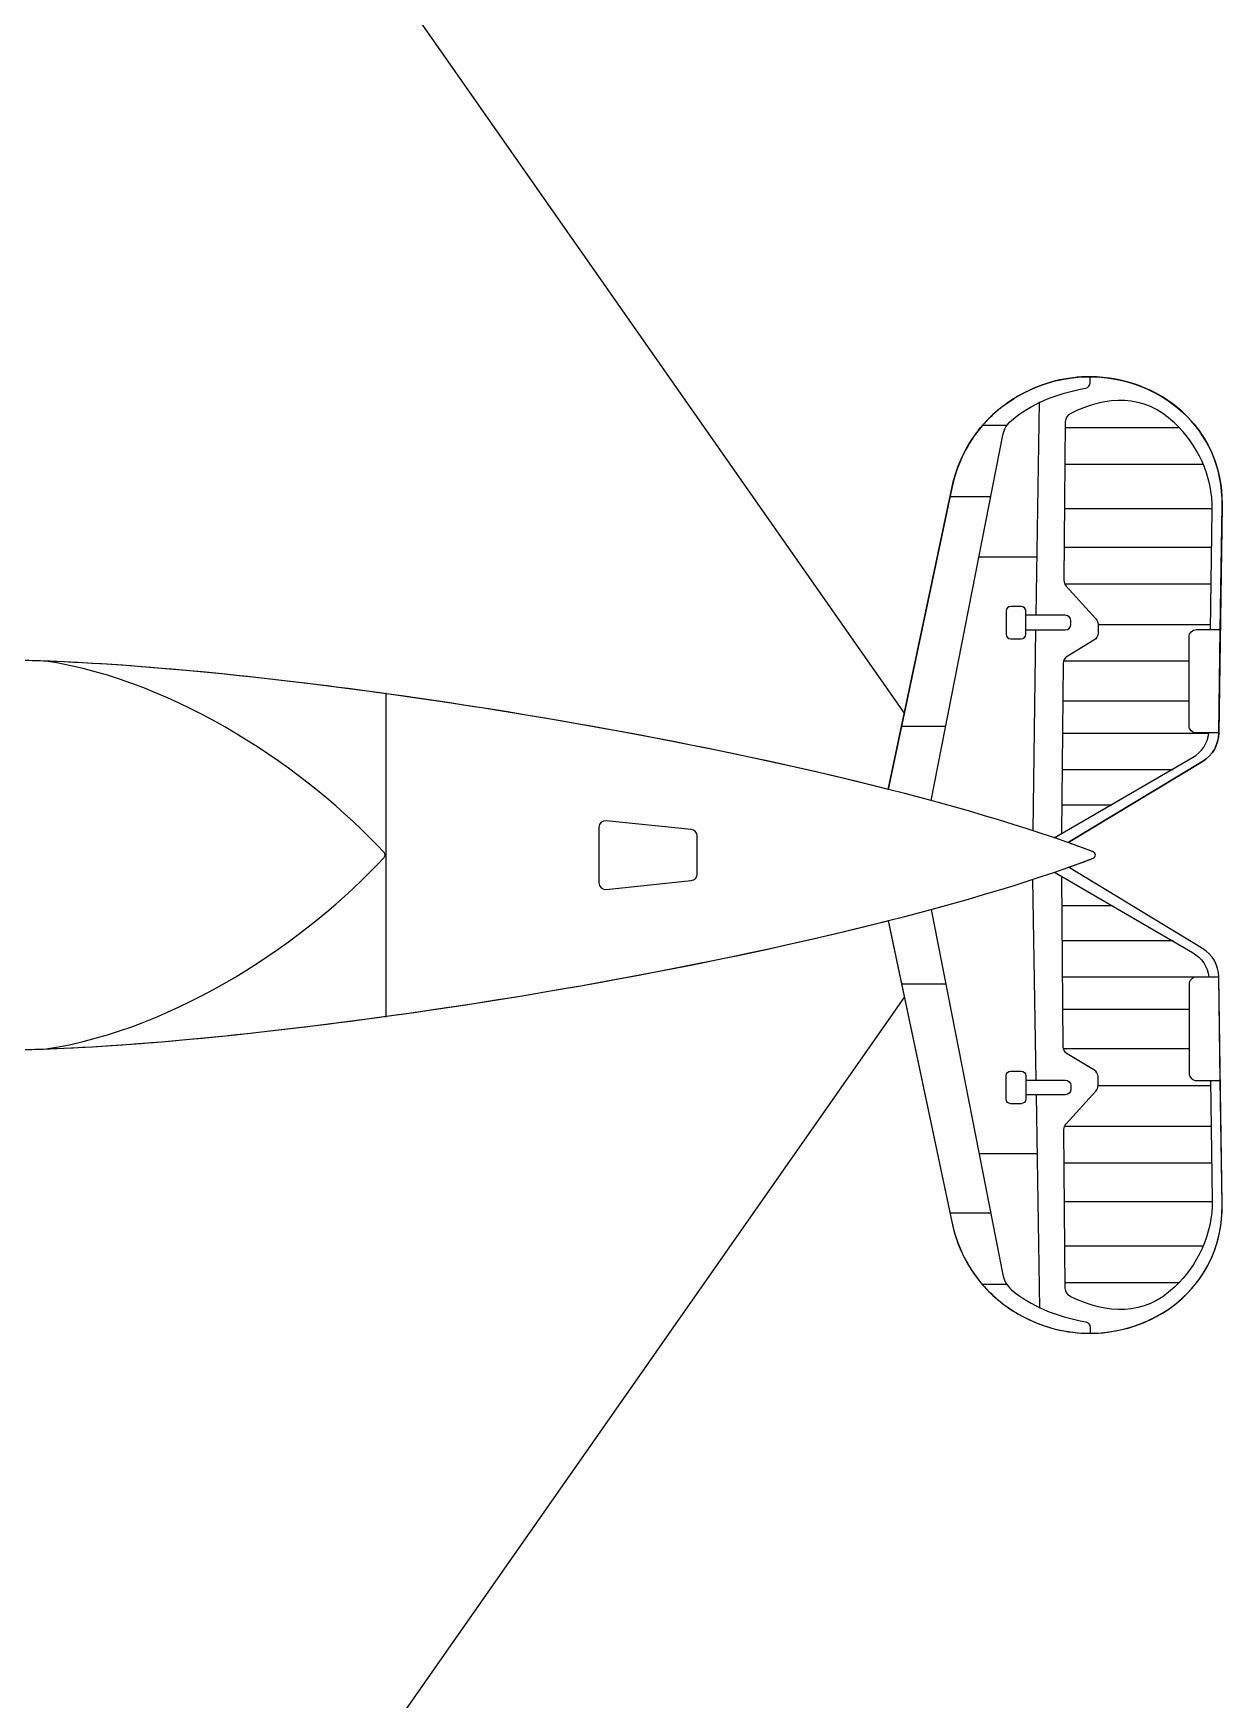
# Model space of a CAD drawing. Extents: x 65 to 351, y 40 to 244.
# Drawn here: x 252 to 288.7, y 99.4 to 150.8 of the extents above; entities that cross this region are included whole.
import ezdxf

# ---------------------------------------------------------------- set-up
doc = ezdxf.new("R2010")
doc.units = 0
doc.header["$MEASUREMENT"] = 0
doc.layers.add('4-VIEW', color=7, linetype='CONTINUOUS')
doc.layers.add('SOLIDS', color=7, linetype='CONTINUOUS')

msp = doc.modelspace()

# ---------------------------------------------------------------- linework, layer by layer
at = {"layer": '4-VIEW', "color": 7}
for points in [[(278.887, 129.846), (248.583, 173.146)], [(282.951, 132.865), (283.051, 139.448)], [(282.042, 138.713), (281.278, 138.713)], [(283.847, 138.653), (287.34, 138.653)], [(283.837, 137.526), (288.08, 137.526)], [(281.55, 136.516), (280.299, 136.516)], [(283.826, 136.155), (288.379, 136.155)], [(281.189, 134.672), (282.979, 134.672)], [(283.816, 134.967), (288.361, 134.967)], [(283.827, 133.836), (288.344, 133.836)], [(282.861, 126.219), (282.944, 132.413)], [(284.86, 132.579), (288.325, 132.579)], [(287.665, 131.453), (283.802, 131.453)], [(262.909, 120.475), (262.909, 130.469)], [(283.775, 130.224), (287.665, 130.224)], [(278.808, 129.448), (280.165, 129.448)], [(283.766, 129.229), (288.239, 129.229)], [(283.747, 128.111), (287.18, 128.111)], [(283.747, 127.024), (285.271, 127.024)], [(282.834, 124.715), (282.944, 118.53)], [(283.747, 123.918), (285.271, 123.918)], [(283.747, 122.832), (287.18, 122.832)], [(278.808, 121.495), (280.165, 121.495)], [(283.766, 121.714), (288.239, 121.714)], [(278.887, 121.096), (248.583, 77.797)], [(283.775, 120.719), (287.665, 120.719)], [(287.665, 119.49), (283.802, 119.49)], [(284.86, 118.363), (288.325, 118.363)], [(282.951, 118.078), (283.051, 111.495)], [(283.827, 117.107), (288.344, 117.107)], [(281.189, 116.271), (282.979, 116.271)], [(283.816, 115.976), (288.361, 115.976)], [(283.826, 114.788), (288.379, 114.788)], [(281.55, 114.426), (280.299, 114.426)], [(283.837, 113.417), (288.08, 113.417)], [(282.042, 112.23), (281.278, 112.23)], [(283.847, 112.29), (287.34, 112.29)]]:
    msp.add_lwpolyline(points, dxfattribs=at)
for points, knots in [([(278.391, 127.496), (278.391, 127.496), (280.35, 136.781), (280.35, 136.781), (280.62, 138.058), (281.354, 139.051), (282.495, 139.681), (285.177, 141.161), (288.732, 139.474), (288.685, 136.25), (288.685, 136.25), (288.583, 129.235), (288.583, 129.235), (288.578, 128.864), (288.395, 128.548), (288.077, 128.356), (288.077, 128.356), (283.934, 125.855), (283.934, 125.855)], [0, 0, 0, 0, 1, 1, 1, 2, 2, 2, 3, 3, 3, 4, 4, 4, 5, 5, 5, 6, 6, 6, 6]), ([(279.714, 127.149), (279.714, 127.149), (281.924, 138.423), (281.924, 138.423), (281.96, 138.607), (282.047, 138.755), (282.191, 138.877), (282.782, 139.38), (283.558, 139.698), (284.478, 139.87), (284.558, 139.885), (284.615, 139.954), (284.616, 140.036), (284.616, 140.036), (284.616, 140.222), (284.616, 140.222)], [0, 0, 0, 0, 1, 1, 1, 2, 2, 2, 3, 3, 3, 4, 4, 4, 5, 5, 5, 5]), ([(288.323, 132.423), (288.323, 132.423), (288.379, 136.095), (288.379, 136.095), (288.395, 137.193), (287.922, 138.128), (287.215, 138.799), (286.266, 139.7), (285.146, 139.634), (284.015, 139.093), (283.912, 139.044), (283.85, 138.947), (283.849, 138.833), (283.849, 138.833), (283.807, 133.942), (283.807, 133.942), (283.806, 133.873), (283.829, 133.814), (283.875, 133.763), (283.875, 133.763), (284.792, 132.757), (284.792, 132.757), (284.838, 132.706), (284.86, 132.648), (284.86, 132.579), (284.86, 132.579), (284.859, 132.315), (284.859, 132.315), (284.858, 132.221), (284.812, 132.141), (284.732, 132.093), (284.732, 132.093), (283.911, 131.599), (283.911, 131.599), (283.831, 131.551), (283.785, 131.471), (283.785, 131.377), (283.785, 131.377), (283.733, 126.136), (283.733, 126.136)], [0, 0, 0, 0, 1, 1, 1, 2, 2, 2, 3, 3, 3, 4, 4, 4, 5, 5, 5, 6, 6, 6, 7, 7, 7, 8, 8, 8, 9, 9, 9, 10, 10, 10, 11, 11, 11, 12, 12, 12, 13, 13, 13, 13]), ([(282.025, 132.278), (282.025, 132.278), (282.025, 132.999), (282.025, 132.999), (282.025, 133.077), (282.089, 133.141), (282.167, 133.141), (282.167, 133.141), (282.487, 133.141), (282.487, 133.141), (282.565, 133.141), (282.629, 133.077), (282.629, 132.999), (282.629, 132.999), (282.629, 132.278), (282.629, 132.278), (282.629, 132.2), (282.565, 132.136), (282.487, 132.136), (282.487, 132.136), (282.167, 132.136), (282.167, 132.136), (282.089, 132.136), (282.025, 132.2), (282.025, 132.278), (282.025, 132.278), (282.025, 132.278), (282.025, 132.278)], [0, 0, 0, 0, 1, 1, 1, 2, 2, 2, 3, 3, 3, 4, 4, 4, 5, 5, 5, 6, 6, 6, 7, 7, 7, 8, 8, 8, 9, 9, 9, 9]), ([(282.629, 132.413), (282.629, 132.413), (283.849, 132.413), (283.849, 132.413), (283.942, 132.413), (284.018, 132.488), (284.018, 132.581), (284.018, 132.581), (284.018, 132.695), (284.018, 132.695), (284.018, 132.789), (283.942, 132.865), (283.849, 132.865), (283.849, 132.865), (282.629, 132.865), (282.629, 132.865)], [0, 0, 0, 0, 1, 1, 1, 2, 2, 2, 3, 3, 3, 4, 4, 4, 5, 5, 5, 5]), ([(288.583, 129.235), (288.583, 129.235), (287.896, 129.235), (287.896, 129.235), (287.769, 129.235), (287.665, 129.339), (287.665, 129.466), (287.665, 129.466), (287.665, 132.195), (287.665, 132.195), (287.665, 132.322), (287.769, 132.425), (287.896, 132.425), (287.896, 132.425), (288.629, 132.425), (288.629, 132.425)], [0, 0, 0, 0, 1, 1, 1, 2, 2, 2, 3, 3, 3, 4, 4, 4, 5, 5, 5, 5]), ([(284.709, 125.371), (276.662, 122.321), (260.221, 119.666), (251.726, 119.471), (246.863, 119.359), (240.31, 119.086), (234.403, 119.095), (231.071, 119.1), (227.377, 119.121), (224.082, 119.634), (219.639, 120.325), (215.265, 122.199), (213.194, 124.109), (213.135, 124.166), (213.076, 124.247), (213.075, 124.31), (213.063, 124.698), (213.041, 125.084), (213.041, 125.471), (213.041, 125.858), (213.063, 126.246), (213.075, 126.632), (213.076, 126.694), (213.138, 126.778), (213.194, 126.834), (215.265, 128.744), (219.639, 130.617), (224.082, 131.308), (227.377, 131.822), (231.071, 131.842), (234.403, 131.848), (240.31, 131.857), (246.863, 131.584), (251.726, 131.471), (260.221, 131.277), (276.662, 128.622), (284.709, 125.572), (284.8, 125.537), (284.8, 125.406), (284.709, 125.371), (284.709, 125.371), (284.709, 125.371), (284.709, 125.371)], [0, 0, 0, 0, 1, 1, 1, 2, 2, 2, 3, 3, 3, 4, 4, 4, 5, 5, 5, 6, 6, 6, 7, 7, 7, 8, 8, 8, 9, 9, 9, 10, 10, 10, 11, 11, 11, 12, 12, 12, 13, 13, 13, 14, 14, 14, 14]), ([(252.429, 119.492), (256.475, 120.11), (260.489, 122.845), (262.846, 125.398), (262.884, 125.44), (262.884, 125.503), (262.846, 125.544), (260.489, 128.098), (256.475, 130.832), (252.429, 131.45)], [0, 0, 0, 0, 1, 1, 1, 2, 2, 2, 3, 3, 3, 3]), ([(283.506, 126.004), (283.506, 126.004), (287.771, 128.478), (287.771, 128.478), (288.061, 128.646), (288.238, 128.915), (288.271, 129.233)], [0, 0, 0, 0, 1, 1, 1, 2, 2, 2, 2]), ([(272.497, 124.885), (272.497, 124.782), (272.42, 124.697), (272.318, 124.686), (272.318, 124.686), (269.691, 124.413), (269.691, 124.413), (269.573, 124.401), (269.471, 124.493), (269.471, 124.612), (269.471, 124.612), (269.471, 126.331), (269.471, 126.331), (269.471, 126.45), (269.573, 126.542), (269.691, 126.529), (269.691, 126.529), (272.318, 126.256), (272.318, 126.256), (272.42, 126.246), (272.497, 126.16), (272.497, 126.057), (272.497, 126.057), (272.497, 124.885), (272.497, 124.885), (272.497, 124.885), (272.497, 124.885), (272.497, 124.885)], [0, 0, 0, 0, 1, 1, 1, 2, 2, 2, 3, 3, 3, 4, 4, 4, 5, 5, 5, 6, 6, 6, 7, 7, 7, 8, 8, 8, 9, 9, 9, 9]), ([(278.391, 123.447), (278.391, 123.447), (280.35, 114.161), (280.35, 114.161), (280.62, 112.885), (281.354, 111.892), (282.495, 111.262), (285.177, 109.782), (288.732, 111.469), (288.685, 114.692), (288.685, 114.692), (288.583, 121.707), (288.583, 121.707), (288.578, 122.079), (288.394, 122.394), (288.077, 122.586), (288.077, 122.586), (283.952, 125.094), (283.952, 125.094)], [0, 0, 0, 0, 1, 1, 1, 2, 2, 2, 3, 3, 3, 4, 4, 4, 5, 5, 5, 6, 6, 6, 6]), ([(283.511, 124.941), (283.511, 124.941), (287.771, 122.465), (287.771, 122.465), (288.061, 122.296), (288.238, 122.027), (288.271, 121.709)], [0, 0, 0, 0, 1, 1, 1, 2, 2, 2, 2]), ([(288.323, 118.52), (288.323, 118.52), (288.379, 114.847), (288.379, 114.847), (288.395, 113.75), (287.922, 112.815), (287.215, 112.144), (286.266, 111.243), (285.146, 111.308), (284.015, 111.849), (283.912, 111.899), (283.85, 111.996), (283.849, 112.11), (283.849, 112.11), (283.807, 117.001), (283.807, 117.001), (283.806, 117.07), (283.829, 117.128), (283.875, 117.179), (283.875, 117.179), (284.792, 118.186), (284.792, 118.186), (284.838, 118.237), (284.86, 118.295), (284.86, 118.363), (284.86, 118.363), (284.859, 118.627), (284.859, 118.627), (284.858, 118.721), (284.812, 118.802), (284.732, 118.85), (284.732, 118.85), (283.911, 119.344), (283.911, 119.344), (283.831, 119.392), (283.785, 119.472), (283.785, 119.565), (283.785, 119.565), (283.74, 124.808), (283.74, 124.808)], [0, 0, 0, 0, 1, 1, 1, 2, 2, 2, 3, 3, 3, 4, 4, 4, 5, 5, 5, 6, 6, 6, 7, 7, 7, 8, 8, 8, 9, 9, 9, 10, 10, 10, 11, 11, 11, 12, 12, 12, 13, 13, 13, 13]), ([(279.714, 123.793), (279.714, 123.793), (281.924, 112.52), (281.924, 112.52), (281.96, 112.335), (282.047, 112.187), (282.191, 112.066), (282.782, 111.563), (283.558, 111.246), (284.478, 111.072), (284.558, 111.057), (284.615, 110.989), (284.616, 110.907), (284.616, 110.907), (284.616, 110.72), (284.616, 110.72)], [0, 0, 0, 0, 1, 1, 1, 2, 2, 2, 3, 3, 3, 4, 4, 4, 5, 5, 5, 5]), ([(288.583, 121.707), (288.583, 121.707), (287.896, 121.707), (287.896, 121.707), (287.769, 121.707), (287.665, 121.604), (287.665, 121.477), (287.665, 121.477), (287.665, 118.748), (287.665, 118.748), (287.665, 118.621), (287.769, 118.517), (287.896, 118.517), (287.896, 118.517), (288.629, 118.517), (288.629, 118.517)], [0, 0, 0, 0, 1, 1, 1, 2, 2, 2, 3, 3, 3, 4, 4, 4, 5, 5, 5, 5]), ([(282.025, 118.665), (282.025, 118.665), (282.025, 117.944), (282.025, 117.944), (282.025, 117.866), (282.089, 117.802), (282.167, 117.802), (282.167, 117.802), (282.487, 117.802), (282.487, 117.802), (282.565, 117.802), (282.629, 117.866), (282.629, 117.944), (282.629, 117.944), (282.629, 118.665), (282.629, 118.665), (282.629, 118.743), (282.565, 118.807), (282.487, 118.807), (282.487, 118.807), (282.167, 118.807), (282.167, 118.807), (282.089, 118.807), (282.025, 118.743), (282.025, 118.665), (282.025, 118.665), (282.025, 118.665), (282.025, 118.665)], [0, 0, 0, 0, 1, 1, 1, 2, 2, 2, 3, 3, 3, 4, 4, 4, 5, 5, 5, 6, 6, 6, 7, 7, 7, 8, 8, 8, 9, 9, 9, 9]), ([(282.629, 118.53), (282.629, 118.53), (283.849, 118.53), (283.849, 118.53), (283.942, 118.53), (284.018, 118.454), (284.018, 118.361), (284.018, 118.361), (284.018, 118.247), (284.018, 118.247), (284.018, 118.154), (283.942, 118.078), (283.849, 118.078), (283.849, 118.078), (282.629, 118.078), (282.629, 118.078)], [0, 0, 0, 0, 1, 1, 1, 2, 2, 2, 3, 3, 3, 4, 4, 4, 5, 5, 5, 5])]:
    msp.add_open_spline(points, degree=3, knots=knots, dxfattribs=at)
at = {"layer": 'SOLIDS'}
msp.add_open_spline([(227.98, 136.708), (227.98, 136.708), (229.129, 136.708), (229.129, 136.708), (229.224, 136.708), (229.309, 136.664), (229.366, 136.596), (229.366, 136.596), (229.84, 136.596), (229.84, 136.596), (229.922, 136.596), (229.996, 136.546), (230.027, 136.475), (230.312, 136.523), (230.651, 136.56), (231.03, 136.585), (231.651, 136.624), (232.376, 136.627), (233.138, 136.583), (233.175, 136.58), (233.212, 136.578), (233.248, 136.576), (233.248, 136.576), (233.198, 145.509), (233.198, 145.509), (233.198, 145.509), (233.195, 145.807), (233.195, 145.807), (233.195, 145.807), (233.169, 150.622), (233.169, 150.622), (233.169, 150.622), (233.169, 150.668), (233.169, 150.668), (233.168, 150.787), (233.171, 150.9), (233.176, 151.011), (233.182, 151.144), (233.19, 151.274), (233.196, 151.409), (233.2, 151.486), (233.203, 151.565), (233.205, 151.646), (233.205, 151.646), (234.119, 185.231), (234.119, 185.231), (234.119, 185.231), (233.947, 185.231), (233.947, 185.231), (233.871, 185.231), (233.808, 185.293), (233.806, 185.369), (233.806, 185.369), (233.79, 185.946), (233.79, 185.946), (233.788, 186.022), (233.849, 186.084), (233.925, 186.084), (233.925, 186.084), (234.174, 186.084), (234.174, 186.084), (234.174, 186.084), (234.185, 186.25), (234.185, 186.25), (234.221, 186.801), (234.466, 187.401), (234.838, 187.861), (235.208, 188.317), (235.705, 188.635), (236.249, 188.63), (236.249, 188.63), (245.043, 188.738), (245.043, 188.738), (245.132, 188.739), (245.216, 188.721), (245.293, 188.687), (245.315, 188.678), (245.336, 188.668), (245.356, 188.656), (245.356, 188.656), (245.624, 188.656), (245.624, 188.656), (245.688, 188.656), (245.743, 188.629), (245.784, 188.578), (245.784, 188.578), (246.792, 187.319), (246.792, 187.319), (246.845, 187.254), (246.837, 187.176), (246.813, 187.097), (246.813, 187.097), (246.746, 186.878), (246.746, 186.878), (246.834, 186.76), (246.875, 186.631), (246.893, 186.481), (246.893, 186.481), (246.91, 186.35), (246.91, 186.35), (246.91, 186.35), (251.381, 151.07), (251.381, 151.07), (251.384, 151.047), (251.384, 151.025), (251.384, 151.003), (251.385, 150.983), (251.384, 150.963), (251.385, 150.942), (251.385, 150.942), (251.623, 131.473), (251.623, 131.473), (251.657, 131.473), (251.692, 131.472), (251.726, 131.471), (251.955, 131.466), (252.189, 131.459), (252.429, 131.45), (255.319, 131.345), (258.997, 130.986), (262.909, 130.445), (268.095, 129.728), (273.688, 128.691), (278.391, 127.496), (278.391, 127.496), (280.35, 136.781), (280.35, 136.781), (280.508, 137.526), (280.824, 138.176), (281.287, 138.712), (281.617, 139.094), (282.021, 139.419), (282.495, 139.681), (283.171, 140.053), (283.901, 140.225), (284.616, 140.222), (286.739, 140.213), (288.72, 138.662), (288.685, 136.25), (288.685, 136.25), (288.629, 132.425), (288.629, 132.425), (288.629, 132.425), (288.583, 129.235), (288.583, 129.235), (288.578, 128.864), (288.395, 128.548), (288.077, 128.356), (288.077, 128.356), (283.934, 125.855), (283.934, 125.855), (284.2, 125.761), (284.458, 125.666), (284.709, 125.572), (284.8, 125.537), (284.8, 125.405), (284.709, 125.37), (284.464, 125.278), (284.212, 125.185), (283.952, 125.094), (283.952, 125.094), (288.077, 122.586), (288.077, 122.586), (288.394, 122.394), (288.578, 122.079), (288.583, 121.707), (288.583, 121.707), (288.629, 118.517), (288.629, 118.517), (288.629, 118.517), (288.685, 114.692), (288.685, 114.692), (288.72, 112.28), (286.739, 110.729), (284.616, 110.72), (283.901, 110.717), (283.171, 110.889), (282.495, 111.262), (282.021, 111.524), (281.617, 111.848), (281.287, 112.23), (280.824, 112.767), (280.508, 113.416), (280.35, 114.161), (280.35, 114.161), (278.391, 123.446), (278.391, 123.446), (273.688, 122.252), (268.095, 121.214), (262.909, 120.497), (258.997, 119.956), (255.319, 119.598), (252.429, 119.492), (252.189, 119.483), (251.955, 119.476), (251.726, 119.471), (251.692, 119.47), (251.659, 119.469), (251.625, 119.469), (251.625, 119.469), (251.385, 100), (251.385, 100), (251.384, 99.979), (251.385, 99.959), (251.384, 99.939), (251.384, 99.917), (251.384, 99.895), (251.381, 99.872), (251.381, 99.872), (246.91, 64.592), (246.91, 64.592), (246.91, 64.592), (246.893, 64.462), (246.893, 64.462), (246.875, 64.311), (246.834, 64.182), (246.746, 64.063), (246.746, 64.063), (246.813, 63.845), (246.813, 63.845), (246.837, 63.766), (246.845, 63.688), (246.792, 63.622), (246.792, 63.622), (245.784, 62.363), (245.784, 62.363), (245.743, 62.313), (245.688, 62.286), (245.624, 62.286), (245.624, 62.286), (245.356, 62.286), (245.356, 62.286), (245.336, 62.274), (245.315, 62.264), (245.293, 62.255), (245.216, 62.221), (245.132, 62.203), (245.043, 62.204), (245.043, 62.204), (236.249, 62.312), (236.249, 62.312), (235.705, 62.307), (235.208, 62.625), (234.839, 63.081), (234.466, 63.541), (234.221, 64.141), (234.185, 64.692), (234.185, 64.692), (234.174, 64.858), (234.174, 64.858), (234.174, 64.858), (233.925, 64.858), (233.925, 64.858), (233.849, 64.858), (233.788, 64.92), (233.79, 64.996), (233.79, 64.996), (233.806, 65.573), (233.806, 65.573), (233.808, 65.649), (233.871, 65.711), (233.947, 65.711), (233.947, 65.711), (234.12, 65.711), (234.12, 65.711), (234.12, 65.711), (233.205, 99.296), (233.205, 99.296), (233.203, 99.378), (233.2, 99.456), (233.196, 99.533), (233.19, 99.668), (233.182, 99.798), (233.176, 99.931), (233.171, 100.042), (233.168, 100.154), (233.169, 100.273), (233.169, 100.273), (233.169, 100.319), (233.169, 100.319), (233.169, 100.319), (233.195, 105.135), (233.195, 105.135), (233.195, 105.135), (233.198, 105.433), (233.198, 105.433), (233.198, 105.433), (233.248, 114.365), (233.248, 114.365), (233.212, 114.364), (233.175, 114.362), (233.138, 114.359), (232.376, 114.315), (231.65, 114.318), (231.03, 114.358), (230.651, 114.382), (230.312, 114.419), (230.028, 114.467), (229.995, 114.396), (229.922, 114.346), (229.84, 114.346), (229.84, 114.346), (229.366, 114.346), (229.366, 114.346), (229.31, 114.278), (229.224, 114.234), (229.129, 114.234), (229.129, 114.234), (227.98, 114.234), (227.98, 114.234), (227.574, 114.234), (227.243, 114.565), (227.243, 114.971), (227.243, 114.971), (227.243, 116.754), (227.243, 116.754), (227.243, 116.754), (226.908, 116.754), (226.908, 116.754), (226.908, 116.754), (226.908, 116.425), (226.908, 116.425), (226.908, 116.37), (226.885, 116.323), (226.848, 116.289), (226.915, 114.078), (226.859, 112.275), (226.715, 109.891), (226.706, 109.749), (226.612, 109.735), (226.595, 109.873), (226.588, 109.929), (226.581, 109.984), (226.574, 110.039), (226.574, 110.039), (226.574, 110.04), (226.574, 110.04), (226.339, 111.953), (226.219, 114.088), (226.258, 116.332), (225.802, 116.451), (225.437, 116.641), (225.216, 116.904), (225.128, 117.009), (225.128, 117.156), (225.216, 117.26), (225.432, 117.518), (225.783, 117.704), (226.223, 117.824), (226.199, 118.33), (226.199, 118.841), (226.226, 119.369), (225.498, 119.438), (224.781, 119.524), (224.082, 119.633), (222.622, 119.861), (221.17, 120.216), (219.804, 120.658), (219.731, 120.603), (219.632, 120.531), (219.602, 120.515), (219.432, 120.421), (219.253, 120.399), (219.048, 120.471), (216.913, 121.222), (215.023, 122.274), (213.697, 123.267), (213.559, 123.369), (213.533, 123.545), (213.514, 123.715), (213.511, 123.739), (213.508, 123.789), (213.506, 123.836), (213.397, 123.927), (213.293, 124.018), (213.194, 124.109), (213.135, 124.166), (213.076, 124.247), (213.075, 124.31), (213.063, 124.697), (213.041, 125.084), (213.041, 125.471), (213.041, 125.858), (213.063, 126.245), (213.075, 126.632), (213.076, 126.693), (213.138, 126.778), (213.194, 126.833), (213.294, 126.926), (213.4, 127.019), (213.512, 127.111), (213.513, 127.172), (213.514, 127.234), (213.517, 127.26), (213.537, 127.419), (213.568, 127.579), (213.697, 127.675), (215.023, 128.668), (216.913, 129.72), (219.048, 130.471), (219.265, 130.547), (219.454, 130.518), (219.633, 130.41), (219.652, 130.398), (219.731, 130.338), (219.801, 130.284), (221.168, 130.726), (222.621, 131.081), (224.082, 131.308), (224.781, 131.417), (225.498, 131.504), (226.226, 131.573), (226.199, 132.101), (226.199, 132.612), (226.223, 133.118), (225.783, 133.238), (225.432, 133.425), (225.216, 133.682), (225.128, 133.785), (225.128, 133.934), (225.216, 134.037), (225.437, 134.302), (225.802, 134.491), (226.258, 134.611), (226.219, 136.855), (226.339, 138.991), (226.574, 140.903), (226.581, 140.958), (226.588, 141.013), (226.595, 141.068), (226.612, 141.207), (226.706, 141.193), (226.715, 141.051), (226.859, 138.667), (226.915, 136.864), (226.849, 134.653), (226.885, 134.62), (226.908, 134.572), (226.908, 134.518), (226.908, 134.518), (226.908, 134.188), (226.908, 134.188), (226.908, 134.188), (227.243, 134.188), (227.243, 134.188), (227.243, 134.188), (227.243, 135.971), (227.243, 135.971), (227.243, 136.377), (227.574, 136.708), (227.98, 136.708), (227.98, 136.708), (227.98, 136.708), (227.98, 136.708)], degree=3, knots=[0, 0, 0, 0, 1, 1, 1, 2, 2, 2, 3, 3, 3, 4, 4, 4, 5, 5, 5, 6, 6, 6, 7, 7, 7, 8, 8, 8, 9, 9, 9, 10, 10, 10, 11, 11, 11, 12, 12, 12, 13, 13, 13, 14, 14, 14, 15, 15, 15, 16, 16, 16, 17, 17, 17, 18, 18, 18, 19, 19, 19, 20, 20, 20, 21, 21, 21, 22, 22, 22, 23, 23, 23, 24, 24, 24, 25, 25, 25, 26, 26, 26, 27, 27, 27, 28, 28, 28, 29, 29, 29, 30, 30, 30, 31, 31, 31, 32, 32, 32, 33, 33, 33, 34, 34, 34, 35, 35, 35, 36, 36, 36, 37, 37, 37, 38, 38, 38, 39, 39, 39, 40, 40, 40, 41, 41, 41, 42, 42, 42, 43, 43, 43, 44, 44, 44, 45, 45, 45, 46, 46, 46, 47, 47, 47, 48, 48, 48, 49, 49, 49, 50, 50, 50, 51, 51, 51, 52, 52, 52, 53, 53, 53, 54, 54, 54, 55, 55, 55, 56, 56, 56, 57, 57, 57, 58, 58, 58, 59, 59, 59, 60, 60, 60, 61, 61, 61, 62, 62, 62, 63, 63, 63, 64, 64, 64, 65, 65, 65, 66, 66, 66, 67, 67, 67, 68, 68, 68, 69, 69, 69, 70, 70, 70, 71, 71, 71, 72, 72, 72, 73, 73, 73, 74, 74, 74, 75, 75, 75, 76, 76, 76, 77, 77, 77, 78, 78, 78, 79, 79, 79, 80, 80, 80, 81, 81, 81, 82, 82, 82, 83, 83, 83, 84, 84, 84, 85, 85, 85, 86, 86, 86, 87, 87, 87, 88, 88, 88, 89, 89, 89, 90, 90, 90, 91, 91, 91, 92, 92, 92, 93, 93, 93, 94, 94, 94, 95, 95, 95, 96, 96, 96, 97, 97, 97, 98, 98, 98, 99, 99, 99, 100, 100, 100, 101, 101, 101, 102, 102, 102, 103, 103, 103, 104, 104, 104, 105, 105, 105, 106, 106, 106, 107, 107, 107, 108, 108, 108, 109, 109, 109, 110, 110, 110, 111, 111, 111, 112, 112, 112, 113, 113, 113, 114, 114, 114, 115, 115, 115, 116, 116, 116, 117, 117, 117, 118, 118, 118, 119, 119, 119, 120, 120, 120, 121, 121, 121, 122, 122, 122, 123, 123, 123, 124, 124, 124, 125, 125, 125, 126, 126, 126, 127, 127, 127, 128, 128, 128, 129, 129, 129, 130, 130, 130, 131, 131, 131, 132, 132, 132, 133, 133, 133, 134, 134, 134, 135, 135, 135, 136, 136, 136, 137, 137, 137, 138, 138, 138, 139, 139, 139, 140, 140, 140, 141, 141, 141, 142, 142, 142, 143, 143, 143, 144, 144, 144, 145, 145, 145, 146, 146, 146, 147, 147, 147, 148, 148, 148, 149, 149, 149, 150, 150, 150, 151, 151, 151, 151], dxfattribs=at)

doc.saveas('drawing.dxf')
